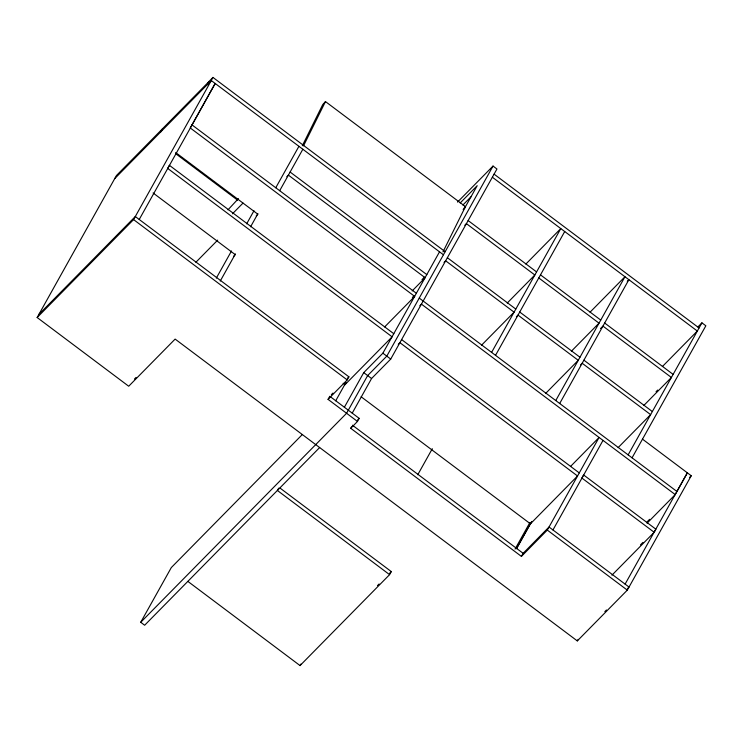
<?xml version="1.0" encoding="UTF-8"?>
<svg xmlns="http://www.w3.org/2000/svg" width="743" height="743" viewBox="0 0 743 743"><rect width="100%" height="100%" fill="white"/><g stroke="black" fill="none" stroke-linecap="round" stroke-linejoin="round"><path stroke-width="1.11" d="M302.327 145.73L322.759 104.549L325.48 101.587L465.443 206.619L442.958 251.923M303.506 145.86L325.48 101.587M642.491 439.15L691.241 475.743L627.306 590.137L577.302 640.912L175.125 339.087L128.706 386.23L37.15 317.521L116.447 175.524L162.188 129.087L160.46 132.17M160.878 131.743L162.596 128.669L208.746 81.804L207.028 84.888M212.953 77.421L209.099 81.34L207.371 84.423L211.226 80.504L212.953 77.421L445.168 251.691M37.15 317.521L133.582 219.603L211.291 80.55L114.728 178.608M215.145 83.439L190.254 127.963L414.715 296.411L384.66 326.929M139.229 219.473L215.219 83.495M227.99 209.851L238.429 198.585M216.315 278.123L231.491 250.976M246.667 223.819L253.976 210.752M220.244 281.077L235.42 253.92M250.595 226.764L257.895 213.696M275.764 187.756L298.927 146.315M279.684 190.7L302.847 149.259M319.648 447.546L144.653 625.235L140.724 622.29L171.317 567.559L302.364 434.497M357.485 421.448L328.053 399.363L329.781 396.279L359.203 418.365L357.485 421.448L350.733 428.302L521.41 556.396L547.312 530.093L599.09 437.451L570.661 466.316M278.681 488.151L277.39 490.464L389.583 574.655L300.042 665.579L187.849 581.379M328.053 399.363L347.204 379.924L348.922 376.84L135.3 216.529L38.868 314.438M335.706 400.802L345.839 382.673M343.164 383.286L345.003 384.679L346.303 382.366M344.38 407.248L363.726 372.624L382.877 353.176L439.522 251.831M352.228 413.136L371.574 378.512L390.725 359.073L496.946 169.005L493.027 166.06L457.539 202.096M493.027 166.06L386.806 356.12L367.655 375.568L346.582 413.275L140.724 622.29M350.733 428.302L351.588 426.761M300.042 665.579L300.906 664.038M417.752 474.749L432.305 448.707M491.597 352.405L560.789 228.584L525.868 264.053M495.516 355.349L564.717 231.528M389.583 574.655L391.301 571.581L280.037 488.077M555.764 400.561L624.965 276.749L590.035 312.209M559.693 403.505L628.884 279.693L627.259 281.337M515.066 549.086L529.694 522.905M516.422 548.585L531.05 522.403M516.543 548.687L531.728 521.512M521.41 556.396L523.137 553.312L352.451 425.219M552.959 529.963L603.01 440.395M628.132 454.874L701.931 322.843L705.85 325.787L632.061 457.818M577.302 640.912L578.165 639.37M625.104 584.109L687.321 472.789M654.174 532.285L655.902 529.202L583.589 474.944L581.871 478.028L654.174 532.285L611.935 575.175M647.051 523.221L675.238 494.597L687.396 472.854M464.078 208.105L465.443 206.619M232.475 213.789L243.007 203.09M195.864 262.279L217.69 240.119M286.77 176.769L288.395 175.116L425.145 277.743L412.151 290.94M256.261 215.823L257.849 214.207L175.682 152.547M233.664 256.242L235.252 254.635L153.086 192.966M134.455 379.051L136.071 377.416M460.186 202.96L477.201 185.685L464.765 207.947L463.14 209.591M462.88 205.04L470.978 196.811M464.793 225.287L466.418 223.643L534.849 275.003L507.237 303.042M421.996 279.609L424.429 277.139M444.026 262.446L445.642 260.802L514.082 312.162L481.594 345.151M412.374 297.451L414 295.807M331.369 394.663L332.966 393.047M347.325 378.466L348.922 376.84M419.823 305.763L421.43 304.128L675.238 494.597M345.003 384.679L392.118 336.839L167.667 168.392L169.385 165.308L393.846 333.756M398.267 344.315L399.892 342.672L577.543 475.994L530.437 523.834L361.107 396.762M357.708 419.888L359.203 418.365M516.385 316.75L518.01 315.106L578.258 360.318L545.761 393.307M571.404 351.198L599.025 323.159L538.777 277.947M600.511 328.573L602.945 326.103L671.393 377.472L643.772 405.511M580.552 364.915L582.178 363.262L650.627 414.631L618.13 447.62M377.463 585.623L379.097 583.979M389.676 573.234L391.301 571.581M697.891 326.929L701.931 322.843M662.403 366.522L697.333 331.053L492.358 177.224M656.06 391.71L657.685 390.056M523.035 553.405L549.031 527.01L629.033 587.054L627.417 588.688M689.625 477.377L691.241 475.743M647.162 521.781L649.577 519.329M640.466 544.879L642.899 542.399M604.83 611.619L606.446 609.984M494.076 174.141L699.052 327.969M468.136 220.56L536.576 271.919M540.495 274.864L600.743 320.075M604.672 323.019L673.121 374.388M211.226 80.504L443.441 254.775M447.37 257.719L515.809 309.079M519.729 312.023L579.977 357.234M583.905 360.179L652.345 411.548M290.114 172.032L426.872 274.659M191.982 124.88L416.433 293.327M419.238 298.092L676.966 491.513M175.915 153.847L237.565 200.127M401.61 339.588L579.271 472.91M382.877 353.176L390.725 359.073M363.726 372.624L371.574 378.512M133.582 219.603L347.204 379.924M547.312 530.093L627.306 590.137"/></g></svg>
